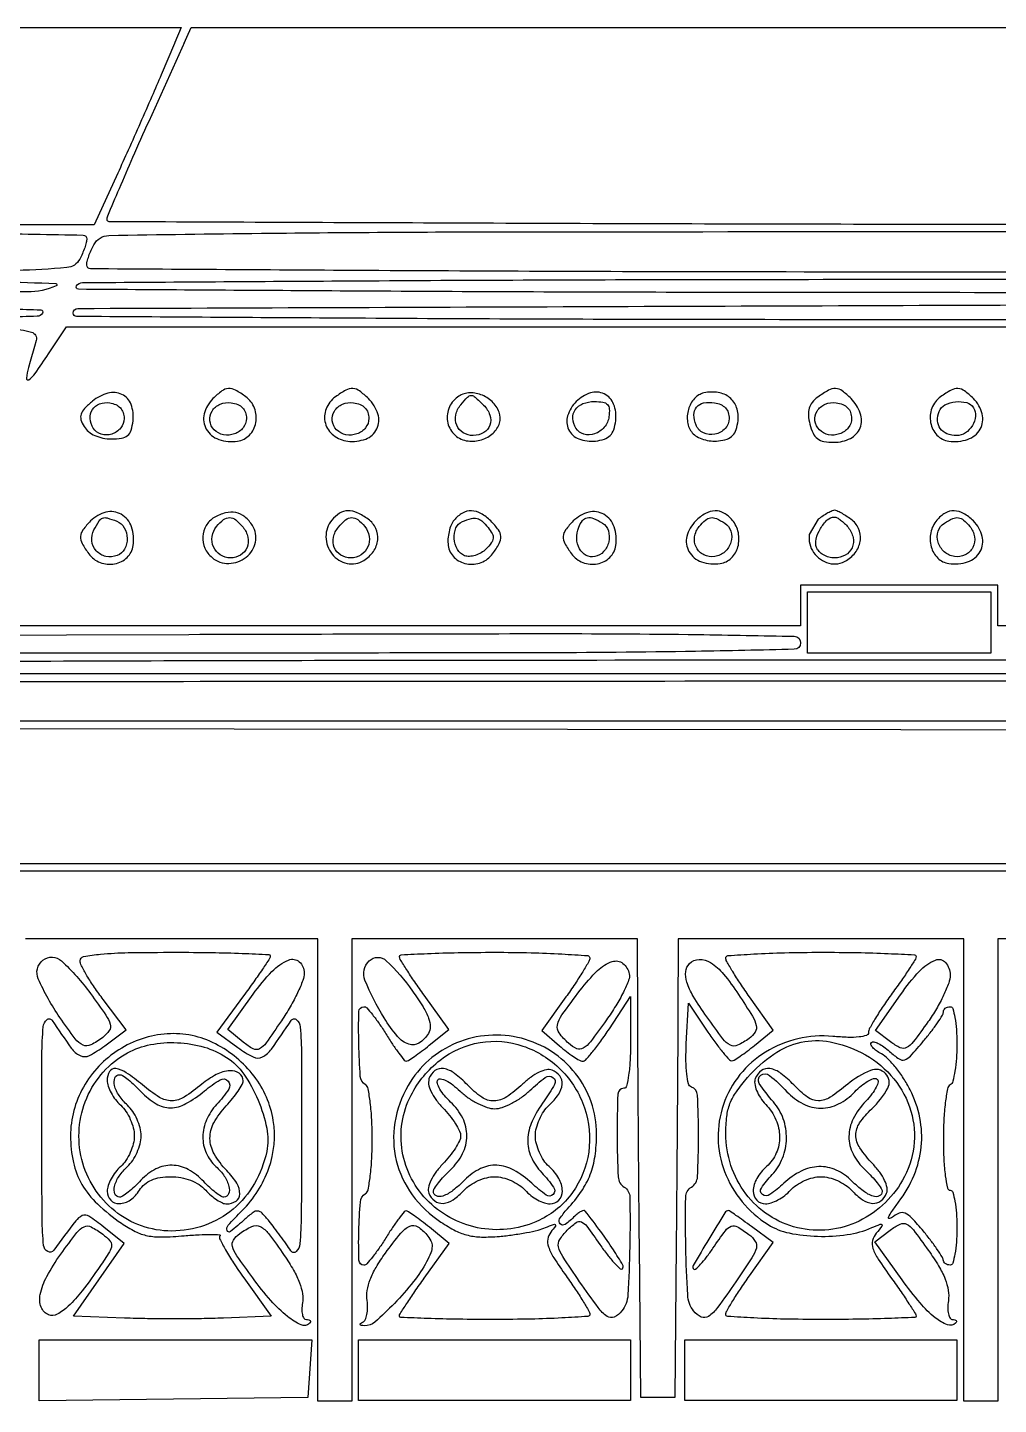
# Model space of a CAD drawing. Header units: inches. Extents: x 57 to 2760, y -193 to 2149.
# Drawn here: x 462.31 to 483.45, y 879.75 to 909.73 of the extents above; entities that cross this region are included whole.
import ezdxf

# ---------------------------------------------------------------- set-up
doc = ezdxf.new("R2010")
doc.units = ezdxf.units.IN
doc.header["$MEASUREMENT"] = 0
doc.set_wipeout_variables(frame=1)

# ---------------------------------------------------------------- blocks, each defined once
blk = doc.blocks.new('TG7-1H40CA')
blk.add_wipeout([(-0.386, 49.351), (148.648, 49.351), (148.648, -0.051), (-0.352, 0.023)])
for points in [[(110.455, 45.396), (83.66, 45.396, -0.000388), (73.385, 45.404, -0.000648), (64.735, 45.429, -0.000017), (56.91, 45.461, -0.408403), (56.863, 45.507, -0.104037), (56.879, 45.589, -0.000888), (57.131, 46.184, -0.003078), (57.426, 46.865, -0.001973), (57.777, 47.654), (58.693, 49.689), (148.648, 49.689)], [(29.097, 49.689), (58.48, 49.689), (58.043, 48.662, -0.002146), (57.839, 48.189, -0.001167), (57.585, 47.608, -0.001162), (57.323, 47.019, -0.001842), (57.096, 46.516), (56.586, 45.396), (37.765, 45.396), (37.803, 39.918), (37.842, 34.44), (74.148, 34.404), (110.455, 34.367)], [(110.307, 45.248), (110.307, 44.36), (83.364, 44.36, -0.000329), (70.871, 44.368, -0.001135), (62.778, 44.397, -0.000086), (56.503, 44.435, -0.412399), (56.421, 44.518, -0.063338), (56.431, 44.597, -0.019816), (56.466, 44.713, -0.01945), (56.515, 44.841, -0.020338), (56.574, 44.962, -0.271617), (56.902, 45.162, -0.001975), (60.227, 45.21, -0.002509), (66.005, 45.243, -0.000148), (83.517, 45.248), (110.307, 45.248)], [(54.745, 43.137, -0.053249), (55.221, 43.057, -0.415146), (55.321, 42.879), (55.282, 42.745), (55.191, 42.422), (55.153, 42.287, 0.042516), (55.107, 42.054, 0.638593), (55.161, 42.022, 0.09068), (55.298, 42.157, 0.007118), (55.589, 42.583), (55.981, 43.176), (102.77, 43.176)], [(72.654, 39.167, 0.017005), (72.562, 39.121, 0.018211), (72.456, 39.058, 0.015005), (72.347, 38.984), (72.153, 38.652, 0.181779), (72.25, 38.259, 0.180702), (72.583, 38.026, 0.206922), (72.964, 38.085, 0.099502), (73.174, 38.285, 0.126307), (73.268, 38.534, 0.136987), (73.227, 38.783, 0.126768), (73.063, 38.984, 0.015005), (72.954, 39.058, 0.018211), (72.848, 39.121, 0.017005), (72.756, 39.167, 0.218638), (72.654, 39.167)], [(110.307, 35.463), (110.307, 34.589), (37.916, 34.589), (37.916, 34.935, -0.024184), (37.923, 35.074, -0.027411), (37.943, 35.206, -0.028185), (37.972, 35.314, -0.117119), (38.008, 35.372, -0.198246), (38.098, 35.409, -0.000009), (48.678, 35.436, -0.000394), (60.353, 35.457, -0.000237), (74.203, 35.463), (110.307, 35.463)], [(82.624, 29.852), (76.258, 29.852), (76.258, 19.786), (75.518, 19.786), (75.518, 29.852), (69.3, 29.852), (69.294, 28.187, -0.000667), (69.289, 27.325, -0.000208), (69.28, 26.032, -0.000208), (69.269, 24.588, -0.000229), (69.257, 23.19), (69.226, 19.86), (68.486, 19.86), (68.455, 23.19, -0.000229), (68.443, 24.588, -0.000208), (68.432, 26.032, -0.000208), (68.423, 27.325, -0.000667), (68.418, 28.187), (68.412, 29.852), (62.194, 29.852), (62.194, 19.786), (61.454, 19.786), (61.454, 29.852), (55.089, 29.852)], [(64.538, 25.664, -0.233681), (64.538, 25.454, -0.026829), (64.449, 25.294, -0.026288), (64.323, 25.118, -0.023115), (64.174, 24.947, 0.032497), (64.022, 24.766, 0.048319), (63.916, 24.589, 0.058925), (63.863, 24.431, 0.143956), (63.873, 24.31, 0.140469), (63.999, 24.143, 0.184881), (64.18, 24.09, 0.129727), (64.402, 24.17, 0.058593), (64.637, 24.375, -0.062472), (64.769, 24.488, -0.041885), (64.943, 24.584, -0.041901), (65.131, 24.649, -0.062761), (65.303, 24.671, -0.062761), (65.475, 24.649, -0.041901), (65.663, 24.584, -0.041885), (65.838, 24.488, -0.062472), (65.969, 24.375, 0.044853), (66.092, 24.261, 0.038833), (66.239, 24.166, 0.040713), (66.386, 24.1, 0.084684), (66.51, 24.079, 0.205451), (66.702, 24.161, 0.199704), (66.778, 24.358, 0.125606), (66.7, 24.631, 0.076965), (66.487, 24.893, -0.062472), (66.374, 25.025, -0.041885), (66.278, 25.199, -0.041901), (66.213, 25.387, -0.062761), (66.191, 25.559, -0.062761), (66.213, 25.731, -0.041901), (66.278, 25.919, -0.041885), (66.374, 26.093, -0.062472), (66.487, 26.225, 0.058593), (66.692, 26.46, 0.129727), (66.772, 26.682, 0.184881), (66.72, 26.864, 0.140469), (66.553, 26.989, 0.143956), (66.431, 26.999, 0.058925), (66.273, 26.946, 0.048319), (66.096, 26.84, 0.032497), (65.915, 26.689, -0.043148), (65.566, 26.407, -0.144885), (65.289, 26.321, -0.156504), (65.022, 26.401, -0.052948), (64.711, 26.669, 0.042778), (64.431, 26.92, 0.120836), (64.191, 27.023, 0.200038), (64.004, 26.979, 0.145834), (63.873, 26.809), (63.863, 26.687, 0.058925), (63.916, 26.529, 0.048319), (64.022, 26.352, 0.032497), (64.174, 26.171, -0.023115), (64.323, 26.001, -0.026288), (64.449, 25.824, -0.026829), (64.538, 25.664, -0.115288)]]:
    blk.add_lwpolyline(points, format="xyb")
for points in [[(147.02, 31.481), (1.203, 31.481)], [(102.757, 36.662), (76.258, 36.662), (76.258, 37.55), (71.965, 37.55), (71.965, 36.662), (45.466, 36.662)], [(76.11, 37.402), (76.11, 36.07), (72.113, 36.07), (72.113, 37.402), (76.11, 37.402)], [(1.203, 31.333), (147.02, 31.333)], [(61.323, 21.118), (61.232, 19.86), (58.308, 19.826), (55.385, 19.793), (55.385, 21.118), (61.323, 21.118)], [(68.264, 21.118), (68.264, 19.8), (65.303, 19.799), (62.342, 19.798), (62.342, 21.118), (68.264, 21.118)], [(75.37, 21.118), (75.37, 19.799), (69.448, 19.799), (69.448, 21.118), (75.37, 21.118)]]:
    blk.add_lwpolyline(points)
for points in [[(56.421, 45.09, -0.063338), (56.411, 45.01, -0.019816), (56.376, 44.895, -0.01945), (56.326, 44.767, -0.020338), (56.268, 44.646, -0.253541), (55.989, 44.462, -0.013808), (54.902, 44.399, -0.007261), (52.878, 44.365, -0.000474), (47.015, 44.36), (37.916, 44.36), (37.916, 45.248), (47.169, 45.248, -0.000982), (51.422, 45.24, -0.00328), (54.213, 45.21, -0.000696), (56.342, 45.171, -0.408416)], [(55.755, 44.064, -0.100788), (55.132, 43.934, -0.001016), (50.597, 43.925, -0.00041), (45.897, 43.929, -0.413733), (45.762, 44.064, -0.40468), (45.83, 44.134, -0.001477), (47.083, 44.171, -0.005223), (48.677, 44.197, -0.00197), (50.906, 44.201, -0.00209), (52.95, 44.189, -0.0045), (54.524, 44.158, -0.002288), (55.745, 44.118, -0.799688)], [(102.535, 44.064, -0.258138), (102.405, 43.991, -0.000091), (96.614, 43.953, -0.00117), (89.457, 43.924, -0.000421), (79.275, 43.916, -0.000413), (69.036, 43.924, -0.001191), (61.936, 43.953, -0.000096), (56.239, 43.99, -0.585102), (56.199, 44.064, -0.258138), (56.328, 44.137, -0.000091), (62.119, 44.174, -0.00117), (69.277, 44.203, -0.000421), (79.458, 44.212, -0.000413), (89.697, 44.203, -0.001191), (96.797, 44.175, -0.000096), (102.494, 44.137, -0.585102)], [(55.459, 43.472, -0.250541), (55.34, 43.403, -0.001577), (54.077, 43.362, -0.005119), (52.492, 43.333, -0.002122), (50.349, 43.324), (45.331, 43.324), (45.287, 42.178, -0.007606), (45.254, 41.559, -0.04493), (45.203, 41.238, -0.103223), (45.119, 41.065, -0.182728), (44.985, 40.983, -0.235881), (44.849, 41.021, -0.160163), (44.769, 41.163, -0.044869), (44.733, 41.492, -0.00457), (44.726, 42.276), (44.726, 43.62), (50.138, 43.62, -0.001798), (52.511, 43.611, -0.005156), (54.16, 43.582, -0.00177), (55.421, 43.543, -0.575711)], [(103.645, 42.363, -0.007176), (103.635, 41.706, -0.038955), (103.598, 41.352, -0.082383), (103.524, 41.148, -0.174528), (103.398, 41.04, -0.168598), (103.15, 41.032, -0.23017), (102.989, 41.183, -0.087418), (102.918, 41.557, -0.015661), (102.929, 42.271), (102.979, 43.324), (79.552, 43.324, -0.000414), (69.253, 43.332, -0.00116), (62.037, 43.361, -0.000076), (56.197, 43.399, -0.412285), (56.125, 43.471, -0.413129), (56.228, 43.574, -0.00001), (78.779, 43.657, -0.000143), (100.174, 43.73, -0.01762), (102.885, 43.642), (103.645, 43.591)], [(56.546, 41.554, 0.028159), (56.372, 41.395, 0.113461), (56.298, 41.273, 0.152684), (56.296, 41.151, 0.0656), (56.363, 41.001, 0.089038), (56.459, 40.893, 0.060335), (56.6, 40.807, 0.055492), (56.771, 40.752, 0.050979), (56.955, 40.733, 0.037444), (57.181, 40.75, 0.137824), (57.311, 40.808, 0.146426), (57.386, 40.923, 0.044193), (57.429, 41.13, 0.117444), (57.387, 41.484, 0.195042), (57.188, 41.702, 0.182532), (56.881, 41.729, 0.103556)], [(59.17, 41.611, 0.134067), (58.979, 41.276, 0.196821), (59.025, 40.945, 0.182217), (59.296, 40.722, 0.116934), (59.707, 40.685, 0.168), (59.964, 40.816, 0.146251), (60.103, 41.087, 0.137625), (60.074, 41.403, 0.14492), (59.886, 41.65, 0.031664), (59.659, 41.795, 0.140826), (59.506, 41.829, 0.147702), (59.363, 41.777, 0.036007)], [(61.838, 41.65, 0.140321), (61.634, 41.387, 0.164028), (61.617, 41.074, 0.162259), (61.793, 40.811, 0.137141), (62.104, 40.684, 0.11674), (62.495, 40.731, 0.194347), (62.738, 40.95, 0.194908), (62.76, 41.276, 0.117335), (62.554, 41.611, 0.036007), (62.361, 41.777, 0.147702), (62.218, 41.829, 0.140826), (62.065, 41.795, 0.031664)], [(64.495, 41.644, 0.145787), (64.304, 41.392, 0.149826), (64.284, 41.079, 0.153514), (64.442, 40.814, 0.154013), (64.724, 40.688, 0.103523), (65.02, 40.715, 0.112369), (65.271, 40.859, 0.131159), (65.409, 41.078, 0.169354), (65.402, 41.314, 0.111471), (65.247, 41.545, 0.103036), (65.004, 41.696, 0.108753), (64.732, 41.733, 0.137788)], [(65.064, 41.469, -0.113645), (65.199, 41.253, -0.166864), (65.199, 41.032, -0.18021), (65.066, 40.869, -0.13303), (64.839, 40.807, -0.136303), (64.617, 40.868, -0.161294), (64.477, 41.032, -0.152517), (64.457, 41.256, -0.119711), (64.565, 41.475, -0.01765), (64.715, 41.644, -0.207875), (64.795, 41.678, -0.182165), (64.879, 41.645, -0.013075)], [(67.08, 41.547, 0.120229), (66.893, 41.239, 0.191873), (66.915, 40.937, 0.191561), (67.139, 40.732, 0.119881), (67.497, 40.687, 0.049304), (67.693, 40.73, 0.118886), (67.82, 40.807, 0.118886), (67.897, 40.933, 0.049304), (67.94, 41.13, 0.119881), (67.895, 41.488, 0.191561), (67.69, 41.712, 0.191873), (67.387, 41.734, 0.120229)], [(69.862, 41.734, 0.154628), (69.654, 41.612, 0.112362), (69.523, 41.376, 0.108673), (69.504, 41.099, 0.136972), (69.608, 40.866, 0.092553), (69.707, 40.784, 0.051295), (69.851, 40.722, 0.048747), (70.016, 40.688, 0.056259), (70.176, 40.688, 0.053321), (70.363, 40.731, 0.118429), (70.486, 40.809, 0.115333), (70.562, 40.935, 0.049077), (70.604, 41.13, 0.112545), (70.573, 41.414, 0.139542), (70.421, 41.632, 0.132067), (70.17, 41.744, 0.09592)], [(72.341, 41.644, 0.06326), (72.219, 41.529, 0.100759), (72.152, 41.402, 0.090261), (72.136, 41.249, 0.042745), (72.168, 41.052, 0.048226), (72.238, 40.855, 0.122759), (72.333, 40.739, 0.118324), (72.474, 40.678, 0.043137), (72.692, 40.659, 0.116936), (73.051, 40.744, 0.185083), (73.261, 40.975, 0.180586), (73.266, 41.292, 0.111427), (73.065, 41.611, 0.036329), (72.871, 41.778, 0.149526), (72.727, 41.829, 0.139957), (72.573, 41.793, 0.030408)], [(75.014, 41.65, 0.14492), (74.825, 41.403, 0.137625), (74.797, 41.087, 0.146251), (74.935, 40.816, 0.168), (75.193, 40.685, 0.116934), (75.603, 40.722, 0.182217), (75.875, 40.945, 0.196821), (75.92, 41.276, 0.134067), (75.729, 41.611, 0.036007), (75.537, 41.777, 0.147702), (75.393, 41.829, 0.140826), (75.241, 41.795, 0.031664)], [(57.235, 41.179, -0.173952), (57.161, 40.971, -0.143991), (56.965, 40.838, -0.148764), (56.733, 40.835, -0.186195), (56.563, 40.964, -0.121384), (56.495, 41.176, -0.162281), (56.545, 41.37, -0.163488), (56.701, 41.495, -0.123419), (56.921, 41.518, -0.070622), (57.053, 41.479, -0.100175), (57.153, 41.408, -0.10457), (57.214, 41.306, -0.08292)], [(59.9, 41.179, -0.170798), (59.828, 40.976, -0.139506), (59.639, 40.842, -0.132728), (59.401, 40.824, -0.150435), (59.198, 40.931, -0.167697), (59.103, 41.127, -0.171329), (59.15, 41.339, -0.154416), (59.326, 41.489, -0.136105), (59.566, 41.521, -0.062873), (59.71, 41.481, -0.10149), (59.815, 41.41, -0.11006), (59.878, 41.309, -0.084079)], [(62.564, 41.179, -0.170798), (62.493, 40.976, -0.139506), (62.304, 40.842, -0.132728), (62.065, 40.824, -0.150435), (61.863, 40.931, -0.167697), (61.767, 41.127, -0.171329), (61.814, 41.339, -0.154416), (61.99, 41.489, -0.136105), (62.231, 41.521, -0.062873), (62.375, 41.481, -0.10149), (62.479, 41.41, -0.11006), (62.543, 41.309, -0.084079)], [(67.793, 41.216, -0.140839), (67.691, 40.987, -0.134011), (67.481, 40.843, -0.152322), (67.247, 40.835, -0.189501), (67.074, 40.964, -0.121732), (67.006, 41.177, -0.169693), (67.058, 41.368, -0.151039), (67.226, 41.501, -0.092219), (67.476, 41.547, -0.039471), (67.661, 41.533, -0.163861), (67.759, 41.481, -0.179172), (67.8, 41.385, -0.049007)], [(70.41, 41.177, -0.191653), (70.323, 40.958, -0.155857), (70.1, 40.834, -0.157795), (69.848, 40.864, -0.195767), (69.689, 41.035, -0.084825), (69.644, 41.26, -0.182445), (69.701, 41.425, -0.177121), (69.854, 41.515, -0.07947), (70.091, 41.519, -0.068556), (70.227, 41.48, -0.101344), (70.328, 41.408, -0.106419), (70.389, 41.306, -0.082026)], [(73.075, 41.179, -0.170798), (73.004, 40.976, -0.139506), (72.815, 40.842, -0.132728), (72.576, 40.824, -0.150435), (72.374, 40.931, -0.167697), (72.278, 41.127, -0.171329), (72.325, 41.339, -0.154416), (72.501, 41.489, -0.136105), (72.741, 41.521, -0.062873), (72.885, 41.481, -0.10149), (72.99, 41.41, -0.11006), (73.053, 41.309, -0.084079)], [(75.732, 41.412, -0.162819), (75.775, 41.228, -0.114293), (75.707, 41.023, -0.110866), (75.554, 40.864, -0.146511), (75.363, 40.807, -0.093755), (75.153, 40.847, -0.14337), (75.007, 40.959, -0.147883), (74.948, 41.129, -0.101953), (74.982, 41.332, -0.185873), (75.108, 41.472, -0.090899), (75.341, 41.541, -0.091547), (75.583, 41.523, -0.191994)], [(56.505, 38.946, 0.036007), (56.339, 38.753, 0.147702), (56.287, 38.61, 0.140826), (56.321, 38.457, 0.031664), (56.466, 38.231, 0.14492), (56.713, 38.042, 0.137625), (57.029, 38.013, 0.146251), (57.3, 38.152, 0.168), (57.432, 38.409, 0.116934), (57.394, 38.82, 0.182217), (57.172, 39.091, 0.196821), (56.84, 39.137, 0.134067)], [(57.075, 38.941, -0.172856), (57.239, 38.8, -0.127184), (57.302, 38.567, -0.128706), (57.245, 38.335, -0.178379), (57.085, 38.195, -0.145286), (56.839, 38.176, -0.15596), (56.63, 38.296, -0.159065), (56.531, 38.512, -0.151562), (56.577, 38.75, -0.017065), (56.692, 38.949, -0.162736), (56.767, 39.01, -0.166509), (56.863, 39.013, -0.018073)], [(59.197, 39.021, 0.124642), (59.02, 38.845, 0.123404), (58.947, 38.606, 0.119871), (58.994, 38.355, 0.11333), (59.152, 38.148, 0.180595), (59.516, 38.022, 0.163644), (59.891, 38.157, 0.172911), (60.095, 38.484, 0.196771), (60.031, 38.845, 0.080874), (59.865, 39.034, 0.120351), (59.668, 39.128, 0.115332), (59.443, 39.123, 0.070296)], [(59.824, 38.81, -0.119711), (59.931, 38.591, -0.152517), (59.912, 38.368, -0.161294), (59.771, 38.204, -0.136303), (59.55, 38.142, -0.144907), (59.33, 38.207, -0.146316), (59.183, 38.381, -0.142601), (59.152, 38.612, -0.135871), (59.249, 38.827, -0.053003), (59.402, 38.976, -0.175676), (59.533, 39.019, -0.166906), (59.665, 38.969, -0.046835)], [(61.756, 38.964, 0.180595), (61.63, 38.601, 0.163644), (61.765, 38.225, 0.172911), (62.092, 38.022, 0.196771), (62.453, 38.085, 0.099502), (62.663, 38.285, 0.126307), (62.758, 38.534, 0.136987), (62.717, 38.783, 0.126768), (62.552, 38.984, 0.049181), (62.311, 39.126, 0.115527), (62.108, 39.168, 0.134989), (61.927, 39.114, 0.079191)], [(62.475, 38.827, -0.135871), (62.572, 38.612, -0.142601), (62.542, 38.381, -0.146316), (62.394, 38.207, -0.144907), (62.174, 38.142, -0.136303), (61.953, 38.204, -0.161294), (61.812, 38.368, -0.152517), (61.793, 38.591, -0.119711), (61.9, 38.81, -0.046835), (62.059, 38.969, -0.166906), (62.191, 39.019, -0.175676), (62.322, 38.976, -0.053003)], [(64.422, 38.965, 0.074494), (64.357, 38.858, 0.041702), (64.311, 38.713, 0.040508), (64.287, 38.556, 0.051913), (64.293, 38.409, 0.168), (64.424, 38.152, 0.146251), (64.695, 38.013, 0.137625), (65.011, 38.042, 0.14492), (65.258, 38.231, 0.031664), (65.403, 38.457, 0.140826), (65.437, 38.61, 0.147702), (65.385, 38.753, 0.036007), (65.219, 38.946, 0.065474), (65.005, 39.11, 0.125753), (64.798, 39.168, 0.138742), (64.602, 39.118, 0.087753)], [(65.161, 38.801, -0.047103), (65.25, 38.672, -0.151086), (65.271, 38.571, -0.137159), (65.231, 38.469, -0.036218), (65.117, 38.337, -0.062982), (65.01, 38.254, -0.058342), (64.882, 38.197, -0.062367), (64.755, 38.174, -0.104872), (64.648, 38.191, -0.174823), (64.491, 38.328, -0.112155), (64.421, 38.562, -0.117114), (64.461, 38.796, -0.199141), (64.6, 38.932, -0.027703), (64.799, 39, -0.12636), (64.92, 39.003, -0.13166), (65.024, 38.947, -0.031114)], [(67.016, 38.946, 0.036007), (66.849, 38.753, 0.147702), (66.797, 38.61, 0.140826), (66.832, 38.457, 0.031664), (66.977, 38.231, 0.14492), (67.224, 38.042, 0.137625), (67.54, 38.013, 0.146251), (67.81, 38.152, 0.168), (67.942, 38.409, 0.116934), (67.904, 38.82, 0.182217), (67.682, 39.091, 0.196821), (67.351, 39.137, 0.134067)], [(67.649, 38.899, -0.177726), (67.779, 38.731, -0.131888), (67.788, 38.494, -0.12788), (67.677, 38.279, -0.163855), (67.485, 38.17, -0.171694), (67.296, 38.198, -0.145438), (67.152, 38.341, -0.119676), (67.091, 38.564, -0.098612), (67.133, 38.808, -0.073972), (67.216, 38.955, -0.185715), (67.319, 39.017, -0.145436), (67.456, 39.001, -0.040448)], [(69.681, 38.946, 0.134067), (69.49, 38.611, 0.196821), (69.535, 38.28, 0.182217), (69.807, 38.058, 0.116934), (70.217, 38.02, 0.161084), (70.456, 38.138, 0.131277), (70.601, 38.385, 0.119743), (70.61, 38.691, 0.121853), (70.478, 38.965, 0.087753), (70.297, 39.118, 0.138742), (70.102, 39.168, 0.125753), (69.895, 39.11, 0.065474)], [(70.314, 38.899, -0.17815), (70.449, 38.723, -0.149428), (70.45, 38.486, -0.137947), (70.316, 38.275, -0.147938), (70.095, 38.171, -0.148728), (69.86, 38.208, -0.164074), (69.696, 38.368, -0.157328), (69.658, 38.601, -0.135989), (69.76, 38.827, -0.040344), (69.896, 38.967, -0.147842), (70.007, 39.017, -0.139845), (70.131, 38.998, -0.0347)], [(73, 38.81, -0.11992), (73.108, 38.588, -0.158954), (73.086, 38.365, -0.163385), (72.938, 38.203, -0.127627), (72.705, 38.142, -0.067561), (72.582, 38.159, -0.062573), (72.464, 38.208, -0.066645), (72.369, 38.281, -0.104983), (72.314, 38.366, -0.154924), (72.303, 38.553, -0.071104), (72.397, 38.781, -0.072696), (72.547, 38.968, -0.189259), (72.705, 39.031, -0.128055), (72.76, 39.016, -0.033138), (72.838, 38.966, -0.031492), (72.921, 38.895, -0.027556)], [(74.932, 38.965, 0.121853), (74.8, 38.691, 0.119743), (74.809, 38.385, 0.131277), (74.954, 38.138, 0.161084), (75.193, 38.02, 0.116934), (75.603, 38.058, 0.182217), (75.875, 38.28, 0.196821), (75.92, 38.611, 0.134067), (75.729, 38.946, 0.065474), (75.515, 39.11, 0.125753), (75.308, 39.168, 0.138742), (75.113, 39.118, 0.087753)], [(75.65, 38.827, -0.135989), (75.752, 38.601, -0.157328), (75.714, 38.368, -0.164074), (75.55, 38.208, -0.148728), (75.315, 38.171, -0.147938), (75.094, 38.275, -0.137947), (74.96, 38.486, -0.149428), (74.961, 38.723, -0.17815), (75.096, 38.899, -0.0347), (75.279, 38.998, -0.139845), (75.403, 39.017, -0.147842), (75.514, 38.967, -0.040344)], [(45.318, 37.587), (45.318, 36.44), (58.641, 36.478, -0.000417), (66.359, 36.494, -0.003779), (69.729, 36.473, -0.002188), (71.827, 36.435, -0.407598), (71.965, 36.293, -0.406988), (71.827, 36.152, -0.002079), (69.674, 36.107, -0.003694), (66.224, 36.076, -0.00041), (58.345, 36.07), (44.726, 36.07), (44.726, 37.402, -0.004487), (44.733, 38.211, -0.050222), (44.771, 38.531, -0.168559), (44.861, 38.677, -0.17273), (45.022, 38.734, -0.154071), (45.181, 38.684, -0.178556), (45.271, 38.554, -0.057585), (45.31, 38.273, -0.005617)], [(102.535, 35.774, -0.259915), (102.26, 35.621, -0.000017), (74.101, 35.62, -0.000015), (45.915, 35.621, -0.414196), (45.762, 35.774, -0.412627), (45.835, 35.847, -0.000053), (52.907, 35.885, -0.000963), (61.652, 35.913, -0.000339), (74.194, 35.922, -0.000336), (86.765, 35.913, -0.00097), (95.481, 35.885, -0.000064), (102.494, 35.847, -0.585545)], [(56.5, 28.66, -0.006493), (56.839, 28.186, -0.082889), (56.933, 27.989, -0.220336), (56.911, 27.85, -0.083095), (56.772, 27.703, -0.04571), (56.509, 27.539, -0.229334), (56.34, 27.536, -0.123336), (56.17, 27.674, -0.010247), (55.836, 28.139, -0.045422), (55.367, 28.975, -0.344469), (55.468, 29.385, -0.369624), (55.872, 29.367, -0.046606)], [(60.418, 29.476, -0.145568), (60.402, 29.422, -0.003087), (60.247, 29.188, -0.006876), (60.059, 28.915, -0.004549), (59.836, 28.608), (59.254, 27.82), (59.713, 27.481, 0.042084), (60.044, 27.277, 0.239341), (60.245, 27.277, 0.120843), (60.445, 27.449, 0.008224), (60.872, 28.072, -0.450069), (60.988, 28.088, -0.19586), (61.068, 27.932, -0.021588), (61.098, 27.316, -0.001475), (61.1, 25.566, -0.001524), (61.092, 23.832, -0.021151), (61.061, 23.207, -0.178462), (60.982, 23.04, -0.469994), (60.868, 23.053, 0.007114), (60.763, 23.206, 0.004365), (60.635, 23.384, 0.004376), (60.505, 23.559, 0.007785), (60.395, 23.699, 0.020979), (60.238, 23.878, 0.182473), (60.144, 23.922, 0.185403), (60.045, 23.894, 0.021778), (59.865, 23.744, -0.013451), (59.551, 23.475, -0.523552), (59.477, 23.497, -0.271829), (59.501, 23.614, -0.011763), (59.803, 23.931, 0.111349), (60.386, 24.853, 0.125665), (60.482, 25.895, 0.125113), (60.066, 26.859, 0.109806), (59.223, 27.563, 0.137287), (58.174, 27.78, 0.124969), (57.122, 27.435, 0.122766), (56.349, 26.622, 0.12982), (56.068, 25.559, 0.053878), (56.13, 24.981, 0.078098), (56.316, 24.504, 0.071803), (56.653, 24.079, 0.038513), (57.175, 23.657, 0.034045), (57.479, 23.477, 0.067736), (57.744, 23.386, 0.0549), (58.057, 23.358, 0.016033), (58.542, 23.385, -0.007908), (58.868, 23.408, -0.015406), (59.128, 23.415, -0.014771), (59.314, 23.408, -0.644851), (59.325, 23.38, 0.325473), (59.315, 23.318, 0.010457), (59.443, 23.079, 0.016489), (59.618, 22.793, 0.010242), (59.841, 22.468), (60.438, 21.636), (59.398, 21.593, -0.006696), (58.92, 21.579, -0.003727), (58.337, 21.575, -0.003716), (57.747, 21.579, -0.006006), (57.244, 21.593), (56.13, 21.636), (57.235, 23.219), (56.791, 23.575, 0.020862), (56.469, 23.811, 0.262466), (56.324, 23.822, 0.121819), (56.18, 23.706, 0.003472), (55.701, 23.069, -0.373471), (55.572, 23.04, -0.247783), (55.482, 23.174, -0.024039), (55.45, 23.755, -0.001332), (55.442, 25.574, -0.001478), (55.445, 27.319, -0.021659), (55.474, 27.934, -0.197153), (55.555, 28.089, -0.448484), (55.67, 28.072, 0.008541), (56.085, 27.47, 0.125945), (56.279, 27.306, 0.237369), (56.478, 27.309, 0.038531), (56.814, 27.52), (57.282, 27.865), (56.781, 28.525, -0.012114), (56.589, 28.792, -0.015578), (56.426, 29.046, -0.013409), (56.304, 29.264, -0.116572), (56.277, 29.371, -0.36661), (56.353, 29.464, -0.024014), (56.724, 29.516, -0.018169), (57.326, 29.548, -0.004136), (58.345, 29.556, -0.003633), (59.14, 29.55, -0.006053), (59.809, 29.532, -0.001469), (60.387, 29.508, -0.401204)], [(61.158, 29.106, -0.092638), (61.128, 28.944, -0.01909), (61.012, 28.676, -0.019468), (60.851, 28.371, -0.017244), (60.661, 28.066, -0.006365), (60.326, 27.582, -0.111274), (60.184, 27.455, -0.256934), (60.047, 27.454, -0.04605), (59.827, 27.6), (59.491, 27.873), (60.042, 28.641, -0.034697), (60.455, 29.138, -0.103809), (60.817, 29.387, -0.287872), (61.049, 29.349, -0.214436)], [(67.376, 29.434, -0.131406), (67.355, 29.357, -0.006826), (67.222, 29.134, -0.010431), (67.054, 28.871, -0.007358), (66.854, 28.583), (66.332, 27.854), (66.714, 27.521, 0.01463), (66.869, 27.393, 0.018709), (67.02, 27.285, 0.016844), (67.15, 27.206, 0.129812), (67.218, 27.187, 0.210815), (67.286, 27.217, 0.012048), (67.44, 27.394, 0.01672), (67.615, 27.621, 0.011363), (67.801, 27.891), (68.26, 28.594), (68.262, 27.595, -0.013153), (68.253, 27.202, -0.023631), (68.221, 26.882, -0.021223), (68.176, 26.643, -0.348273), (68.116, 26.595, 0.403386), (67.986, 26.47, 0.01005), (67.97, 25.566, 0.011206), (67.993, 24.664, 0.247184), (68.123, 24.445, -0.25613), (68.248, 24.224, -0.007994), (68.246, 23.148, -0.010511), (68.205, 22.094, -0.150798), (68.075, 21.747, -0.120792), (67.909, 21.615, -0.265361), (67.753, 21.629, -0.082995), (67.555, 21.822, -0.007612), (67.154, 22.385, -0.005689), (66.786, 22.932, -0.085622), (66.695, 23.142, -0.202394), (66.721, 23.301, -0.056391), (66.882, 23.503, -0.035554), (67.076, 23.671, -0.268934), (67.192, 23.685, -0.132725), (67.313, 23.59, -0.007335), (67.594, 23.195, 0.012976), (67.76, 22.97, 0.022176), (67.911, 22.791, 0.018619), (68.037, 22.665, 0.403804), (68.084, 22.666, 0.343551), (68.095, 22.747, 0.008803), (67.888, 23.08, 0.015179), (67.615, 23.475, 0.009539), (67.274, 23.921, 0.276182), (67.242, 23.933, 0.06931), (67.186, 23.915, 0.051056), (67.118, 23.872, 0.031295), (67.048, 23.81, -0.039657), (66.84, 23.633, -0.366398), (66.731, 23.641, -0.357785), (66.719, 23.752, -0.039322), (66.887, 23.968, 0.034526), (67.192, 24.352, 0.057374), (67.385, 24.718, 0.057668), (67.489, 25.116, 0.035278), (67.524, 25.601, 0.168947), (67.066, 26.916, 0.164043), (65.886, 27.683, 0.162392), (64.473, 27.583, 0.165803), (63.418, 26.654, 0.089647), (63.131, 25.847, 0.100182), (63.162, 25.024, 0.099777), (63.51, 24.275, 0.088212), (64.135, 23.681, 0.028386), (64.454, 23.494, 0.058248), (64.725, 23.394, 0.056438), (65.018, 23.357, 0.025167), (65.407, 23.371, 0.01262), (65.701, 23.405, 0.0122), (65.996, 23.453, 0.012204), (66.253, 23.509, 0.043065), (66.413, 23.562, -0.007187), (66.585, 23.633, -0.280868), (66.623, 23.626, -0.392794), (66.627, 23.593, -0.009888), (66.526, 23.464, 0.134549), (66.46, 23.313, 0.121406), (66.476, 23.143, 0.059226), (66.591, 22.907, 0.011255), (66.859, 22.512, -0.006743), (67.057, 22.225, -0.009678), (67.224, 21.966, -0.005981), (67.356, 21.745, -0.132886), (67.376, 21.674, -0.395308), (67.333, 21.628, -0.002807), (66.767, 21.595, -0.008394), (66.098, 21.57, -0.005043), (65.303, 21.562, -0.003331), (64.508, 21.567, -0.005552), (63.839, 21.584, -0.001237), (63.259, 21.606, -0.402406), (63.231, 21.636, -0.142974), (63.245, 21.686, -0.002861), (63.39, 21.909, -0.006551), (63.564, 22.169, -0.004324), (63.772, 22.463), (64.313, 23.216), (63.883, 23.568, 0.007363), (63.713, 23.703, 0.010419), (63.557, 23.818, 0.006852), (63.424, 23.909, 0.129972), (63.377, 23.925, 0.245216), (63.333, 23.906, 0.008293), (63.215, 23.755, 0.013941), (63.08, 23.565, 0.009068), (62.935, 23.339, -0.012892), (62.786, 23.112, -0.018771), (62.643, 22.92, -0.014594), (62.517, 22.773, -0.211107), (62.455, 22.746, -0.404432), (62.349, 22.85, -0.013999), (62.345, 23.484, -0.015408), (62.379, 24.119, -0.237604), (62.49, 24.301, 0.212149), (62.549, 24.386, 0.014168), (62.595, 24.686, 0.018453), (62.628, 25.06, 0.012639), (62.638, 25.485, 0.012639), (62.628, 25.91, 0.018453), (62.595, 26.284, 0.014168), (62.549, 26.584, 0.212149), (62.49, 26.669, -0.240659), (62.378, 26.855, -0.013007), (62.345, 27.56, -0.011685), (62.347, 28.266, -0.406556), (62.455, 28.372, -0.211107), (62.517, 28.345, -0.014594), (62.643, 28.198, -0.018771), (62.786, 28.007, -0.012892), (62.935, 27.78, 0.008739), (63.08, 27.553, 0.013334), (63.215, 27.362, 0.007847), (63.333, 27.209, 0.230773), (63.377, 27.188, 0.140327), (63.424, 27.202, 0.007564), (63.556, 27.289, 0.011332), (63.71, 27.4, 0.007987), (63.88, 27.531), (64.306, 27.872), (63.768, 28.621, -0.005506), (63.562, 28.914, -0.008129), (63.389, 29.177, -0.004309), (63.248, 29.401, -0.138683), (63.231, 29.463, -0.398797), (63.267, 29.501, -0.001977), (63.839, 29.529, -0.007031), (64.508, 29.549, -0.004221), (65.303, 29.556, -0.005517), (66.098, 29.547, -0.00918), (66.767, 29.52, -0.003348), (67.33, 29.483, -0.393227)], [(63.516, 28.712, -0.014802), (63.746, 28.365, -0.049338), (63.866, 28.12, -0.08278), (63.902, 27.935, -0.148358), (63.862, 27.787, -0.110199), (63.656, 27.58, -0.230837), (63.435, 27.554, -0.135154), (63.189, 27.725, -0.033616), (62.898, 28.126, -0.045568), (62.48, 28.947, -0.30683), (62.573, 29.37, -0.397458), (62.943, 29.371, -0.050742)], [(70.614, 28.639, -0.006808), (70.917, 28.162, -0.079176), (71.001, 27.959, -0.207265), (70.977, 27.819, -0.089727), (70.844, 27.68, -0.047099), (70.595, 27.531, -0.233459), (70.436, 27.534, -0.11308), (70.273, 27.671, -0.008028), (69.921, 28.154, -0.016654), (69.629, 28.599, -0.058657), (69.487, 28.909, -0.106104), (69.464, 29.136, -0.170519), (69.547, 29.309, -0.193226), (69.758, 29.4, -0.146695), (70.004, 29.332, -0.080276), (70.288, 29.082, -0.0276)], [(74.481, 29.465, -0.140437), (74.464, 29.405, -0.004583), (74.329, 29.193, -0.008457), (74.162, 28.945, -0.005743), (73.963, 28.668, 0.009676), (73.765, 28.386, 0.013117), (73.597, 28.124, 0.010064), (73.469, 27.901, 0.126113), (73.445, 27.808, -0.328872), (73.4, 27.746, -0.048692), (73.239, 27.713, -0.034962), (72.996, 27.704, -0.014592), (72.668, 27.725, 0.162127), (71.203, 27.385, 0.174209), (70.286, 26.241, 0.175336), (70.31, 24.782, 0.163902), (71.26, 23.627, 0.08864), (71.716, 23.445, 0.043696), (72.337, 23.372, 0.043081), (72.983, 23.409, 0.067043), (73.519, 23.561, -0.006452), (73.698, 23.636, -0.330659), (73.732, 23.627, -0.346493), (73.733, 23.592, -0.006739), (73.614, 23.443, 0.113147), (73.534, 23.279, 0.140044), (73.541, 23.11, 0.064879), (73.655, 22.878, 0.009844), (73.948, 22.453, -0.004383), (74.152, 22.162, -0.006632), (74.325, 21.906, -0.002929), (74.467, 21.686, -0.142761), (74.481, 21.636, -0.402406), (74.453, 21.606, -0.001237), (73.873, 21.584, -0.005552), (73.204, 21.567, -0.003331), (72.409, 21.562, -0.005043), (71.614, 21.57, -0.008394), (70.945, 21.595, -0.002807), (70.379, 21.628, -0.395308), (70.336, 21.674, -0.132855), (70.356, 21.745, -0.005993), (70.488, 21.965, -0.009688), (70.655, 22.225, -0.006751), (70.852, 22.511), (71.368, 23.236), (70.898, 23.583, 0.002429), (70.715, 23.717, 0.003842), (70.558, 23.829, 0.000993), (70.419, 23.925, 0.152817), (70.401, 23.931, 0.260306), (70.315, 23.882, 0.003168), (69.969, 23.313, 0.002831), (69.627, 22.735, 0.340731), (69.638, 22.655, 0.404387), (69.68, 22.655, 0.019411), (69.787, 22.763, 0.022658), (69.916, 22.917, 0.013231), (70.056, 23.112, -0.009424), (70.327, 23.494, -0.143105), (70.455, 23.592, -0.229137), (70.589, 23.581, -0.02841), (70.839, 23.413, -0.086938), (70.979, 23.262, -0.214274), (71.002, 23.116, -0.077911), (70.906, 22.904, -0.005936), (70.555, 22.381, -0.007661), (70.157, 21.821, -0.083315), (69.959, 21.629, -0.265455), (69.803, 21.615, -0.12033), (69.637, 21.747, -0.150798), (69.507, 22.094, -0.010511), (69.466, 23.148, -0.007994), (69.464, 24.224, -0.25613), (69.59, 24.445, 0.24732), (69.721, 24.668, 0.012053), (69.742, 25.556, 0.011167), (69.721, 26.446, 0.310315), (69.588, 26.623, -0.258795), (69.525, 26.691, -0.029563), (69.487, 26.904, -0.027737), (69.469, 27.196, -0.014552), (69.477, 27.56), (69.522, 28.446), (69.949, 27.817, 0.009657), (70.119, 27.576, 0.014611), (70.277, 27.374, 0.009265), (70.415, 27.214, 0.228573), (70.467, 27.193, 0.125333), (70.522, 27.21, 0.00986), (70.651, 27.294, 0.012922), (70.802, 27.402, 0.009522), (70.963, 27.53), (71.368, 27.861), (70.852, 28.587, -0.00738), (70.655, 28.873, -0.010446), (70.488, 29.135, -0.006866), (70.357, 29.357, -0.130556), (70.336, 29.434, -0.393227), (70.382, 29.483, -0.003348), (70.945, 29.52, -0.00918), (71.614, 29.547, -0.005517), (72.409, 29.556, -0.004124), (73.204, 29.55, -0.00687), (73.873, 29.529, -0.001888), (74.446, 29.502, -0.399201)], [(75.222, 29.064, -0.087521), (75.19, 28.887, -0.023041), (75.079, 28.621, -0.022667), (74.923, 28.325, -0.021519), (74.737, 28.039, -0.007732), (74.42, 27.606, -0.108339), (74.274, 27.482, -0.23671), (74.135, 27.479, -0.052283), (73.925, 27.606), (73.598, 27.854), (74.141, 28.631, -0.032427), (74.553, 29.146, -0.113136), (74.9, 29.387, -0.319622), (75.121, 29.334, -0.180535)], [(68.234, 29.085, -0.142), (68.221, 28.947, -0.021604), (68.107, 28.689, -0.022728), (67.941, 28.39, -0.01793), (67.736, 28.082, -0.006792), (67.387, 27.609, -0.092267), (67.229, 27.466, -0.24954), (67.092, 27.457, -0.077654), (66.913, 27.574, -0.04971), (66.708, 27.801, -0.216477), (66.671, 27.973, -0.102032), (66.769, 28.192, -0.007302), (67.167, 28.729, -0.03532), (67.544, 29.157, -0.114232), (67.865, 29.354, -0.253287), (68.095, 29.314, -0.179584)], [(75.37, 27.566, -0.017115), (75.359, 27.251, -0.023783), (75.326, 26.971, -0.021638), (75.28, 26.748, -0.194165), (75.222, 26.669, 0.21256), (75.163, 26.584, 0.014001), (75.117, 26.281, 0.018327), (75.084, 25.905, 0.012539), (75.074, 25.476, 0.011639), (75.084, 25.039, 0.021763), (75.116, 24.687, 0.018695), (75.161, 24.424, 0.354422), (75.222, 24.375, -0.332234), (75.28, 24.332, -0.026982), (75.326, 24.136, -0.027868), (75.359, 23.873, -0.017105), (75.37, 23.561, -0.017105), (75.359, 23.248, -0.027868), (75.326, 22.986, -0.026982), (75.28, 22.79, -0.332234), (75.222, 22.746, -0.072971), (75.165, 22.755, -0.085065), (75.116, 22.779, -0.096617), (75.083, 22.815, -0.130449), (75.07, 22.857, 0.132739), (75.049, 22.924, 0.009689), (74.942, 23.086, 0.012988), (74.804, 23.276, 0.009454), (74.641, 23.481, 0.01249), (74.384, 23.776, 0.106589), (74.241, 23.876, 0.205643), (74.113, 23.876, 0.067763), (73.948, 23.777, -0.19026), (73.898, 23.761, -0.518787), (73.882, 23.787, -0.046763), (73.953, 23.914, -0.010354), (74.099, 24.117, 0.06268), (74.435, 24.702, 0.073506), (74.592, 25.322, 0.074933), (74.562, 25.952, 0.068723), (74.349, 26.564, 0.025796), (74.207, 26.811, 0.024676), (74.038, 27.046, 0.025478), (73.868, 27.238, 0.076127), (73.728, 27.343, -0.031744), (73.616, 27.412, -0.056755), (73.536, 27.484, -0.086904), (73.496, 27.548, -0.299595), (73.506, 27.593, -0.266802), (73.559, 27.608, -0.050413), (73.658, 27.571, -0.041876), (73.778, 27.498, -0.027141), (73.904, 27.396, 0.032608), (74.11, 27.234, 0.230226), (74.232, 27.215, 0.135151), (74.36, 27.297, 0.009229), (74.645, 27.626, 0.010385), (74.809, 27.831, 0.014218), (74.948, 28.022, 0.010934), (75.054, 28.186, 0.139348), (75.074, 28.255, -0.126117), (75.085, 28.3, -0.100774), (75.117, 28.338, -0.089952), (75.165, 28.363, -0.077253), (75.222, 28.372, -0.331172), (75.28, 28.329, -0.027462), (75.326, 28.135, -0.028158), (75.359, 27.875, -0.017292)], [(59.467, 27.267, -0.096528), (59.839, 26.906, -0.050889), (60.151, 26.34, -0.051009), (60.341, 25.726, -0.101341), (60.34, 25.219, -0.079668), (60.073, 24.519, -0.087853), (59.607, 23.965, -0.089244), (58.986, 23.611, -0.085422), (58.271, 23.488, -0.170649), (57.031, 23.924, -0.164316), (56.313, 25.046, -0.162892), (56.42, 26.382, -0.16795), (57.309, 27.365, -0.078116), (57.81, 27.546, -0.059023), (58.394, 27.588, -0.058728), (58.975, 27.493, -0.075224)], [(66.744, 27, -0.114891), (67.261, 26.169, -0.117857), (67.351, 25.204, -0.121308), (66.996, 24.323, -0.126528), (66.278, 23.724, -0.152473), (65.012, 23.545, -0.153564), (63.874, 24.119, -0.158691), (63.292, 25.224, -0.163302), (63.482, 26.444, -0.108302), (64.117, 27.209, -0.123799), (64.985, 27.591, -0.125772), (65.92, 27.515, -0.1139)], [(73.287, 27.372, -0.09212), (73.932, 26.876, -0.099186), (74.337, 26.193, -0.101819), (74.44, 25.421, -0.102444), (74.23, 24.674, -0.161246), (73.238, 23.705, -0.173978), (71.898, 23.559, -0.174647), (70.773, 24.298, -0.162306), (70.336, 25.608, -0.02969), (70.359, 25.981, -0.062921), (70.428, 26.261, -0.061099), (70.567, 26.52, -0.026598), (70.809, 26.828, -0.060991), (71.38, 27.337, -0.097861), (71.976, 27.597, -0.101845), (72.608, 27.605, -0.070608)], [(56.865, 26.766, 0.084684), (56.886, 26.642, 0.040713), (56.952, 26.495, 0.038833), (57.048, 26.348, 0.044853), (57.161, 26.225, -0.062472), (57.274, 26.093, -0.041885), (57.37, 25.919, -0.041901), (57.435, 25.731, -0.062761), (57.457, 25.559, -0.062761), (57.435, 25.387, -0.041901), (57.37, 25.199, -0.041885), (57.274, 25.025, -0.062472), (57.161, 24.893, 0.044853), (57.048, 24.77, 0.038833), (56.952, 24.623, 0.040713), (56.886, 24.476, 0.084684), (56.865, 24.352, 0.195517), (56.943, 24.16, 0.210783), (57.13, 24.084, 0.1454), (57.372, 24.165, 0.100966), (57.571, 24.375, -0.077204), (57.683, 24.505, -0.073398), (57.832, 24.598, -0.063565), (58.02, 24.653, -0.03936), (58.25, 24.671, -0.044704), (58.473, 24.651, -0.048026), (58.683, 24.592, -0.050846), (58.867, 24.498, -0.065436), (59.012, 24.375, 0.032047), (59.128, 24.261, 0.033394), (59.257, 24.166, 0.03544), (59.378, 24.099, 0.108386), (59.47, 24.079, 0.147693), (59.673, 24.14, 0.250434), (59.755, 24.292, 0.142237), (59.688, 24.526, 0.050428), (59.472, 24.802, -0.06004), (59.197, 25.168, -0.128866), (59.105, 25.505, -0.129536), (59.19, 25.843, -0.060978), (59.456, 26.211, 0.01669), (59.597, 26.375, 0.020903), (59.717, 26.536, 0.019617), (59.805, 26.676, 0.130382), (59.826, 26.756, 0.2417), (59.741, 26.922, 0.177187), (59.538, 26.978, 0.099763), (59.242, 26.893, 0.055681), (58.928, 26.684, -0.033345), (58.546, 26.404, -0.139546), (58.274, 26.323, -0.143062), (58.005, 26.398, -0.035687), (57.632, 26.669, 0.024478), (57.283, 26.935, 0.119537), (57.053, 27.023, 0.294821), (56.919, 26.959, 0.138303)], [(70.979, 26.81, 0.130271), (70.967, 26.696, 0.057567), (71.007, 26.55, 0.050422), (71.089, 26.393, 0.042751), (71.206, 26.245, -0.084699), (71.428, 25.911, -0.100928), (71.508, 25.542, -0.106971), (71.437, 25.187, -0.1061), (71.225, 24.893, 0.076965), (71.012, 24.631, 0.125606), (70.934, 24.358, 0.199704), (71.01, 24.161, 0.205451), (71.202, 24.079, 0.084684), (71.326, 24.1, 0.040713), (71.473, 24.166, 0.038833), (71.62, 24.261, 0.044853), (71.743, 24.375, -0.062472), (71.875, 24.488, -0.041885), (72.049, 24.584, -0.041901), (72.237, 24.649, -0.062761), (72.409, 24.671, -0.062761), (72.581, 24.649, -0.041901), (72.769, 24.584, -0.041885), (72.943, 24.488, -0.062472), (73.075, 24.375, 0.058593), (73.31, 24.17, 0.129727), (73.532, 24.09, 0.184881), (73.713, 24.143, 0.140469), (73.839, 24.31, 0.143956), (73.849, 24.431, 0.058925), (73.796, 24.589, 0.048319), (73.69, 24.766, 0.032497), (73.538, 24.947, -0.043148), (73.257, 25.296, -0.144885), (73.17, 25.573, -0.156504), (73.251, 25.84, -0.052948), (73.519, 26.151, 0.080757), (73.863, 26.598, 0.329776), (73.817, 26.917, 0.304483), (73.486, 26.984, 0.077188), (72.992, 26.684, -0.029802), (72.611, 26.401, -0.142852), (72.355, 26.323, -0.165284), (72.118, 26.4, -0.043567), (71.817, 26.669, 0.042782), (71.537, 26.92, 0.120423), (71.297, 27.023, 0.199614), (71.111, 26.98, 0.146662)], [(57.605, 26.521, 0.067782), (57.932, 26.257, 0.140441), (58.245, 26.171, 0.124642), (58.582, 26.261, 0.047856), (58.985, 26.538, -0.04214), (59.327, 26.78, -0.357085), (59.5, 26.753, -0.342284), (59.513, 26.574, -0.041274), (59.249, 26.242, 0.085384), (59.03, 25.909, 0.10077), (58.95, 25.541, 0.106533), (59.022, 25.187, 0.106009), (59.234, 24.893, -0.059994), (59.416, 24.683, -0.085275), (59.518, 24.459, -0.156212), (59.509, 24.296, -0.311042), (59.407, 24.227, -0.143311), (59.342, 24.246, -0.021425), (59.228, 24.326, -0.02262), (59.099, 24.435, -0.017775), (58.968, 24.564, 0.078455), (58.632, 24.825, 0.121107), (58.279, 24.92, 0.124537), (57.929, 24.839, 0.085799), (57.602, 24.593, -0.016386), (57.461, 24.453, -0.021295), (57.323, 24.334, -0.019558), (57.202, 24.247, -0.147987), (57.135, 24.227, -0.311042), (57.034, 24.296, -0.156212), (57.025, 24.459, -0.085275), (57.127, 24.683, -0.059994), (57.309, 24.893, 0.062472), (57.422, 25.025, 0.041885), (57.518, 25.199, 0.041901), (57.583, 25.387, 0.062761), (57.605, 25.559, 0.062761), (57.583, 25.731, 0.041901), (57.518, 25.919, 0.041885), (57.422, 26.093, 0.062472), (57.309, 26.225, -0.059994), (57.127, 26.435, -0.085275), (57.025, 26.659, -0.156212), (57.034, 26.822, -0.311042), (57.135, 26.891, -0.148512), (57.202, 26.871, -0.019347), (57.324, 26.783, -0.021145), (57.463, 26.663, -0.016233)], [(65.303, 26.151, 0.083711), (65.468, 26.179, 0.035655), (65.675, 26.268, 0.034006), (65.886, 26.396, 0.037865), (66.071, 26.548, -0.031282), (66.405, 26.83, -0.328351), (66.574, 26.831, -0.377139), (66.608, 26.679, -0.03369), (66.38, 26.322, 0.052654), (66.119, 25.879, 0.098652), (66.025, 25.476, 0.112886), (66.097, 25.105, 0.084558), (66.328, 24.757, -0.033658), (66.588, 24.44, -0.358207), (66.578, 24.285, -0.374137), (66.427, 24.27, -0.03418), (66.112, 24.528, 0.060856), (65.723, 24.813, 0.115806), (65.353, 24.92, 0.12736), (64.997, 24.846, 0.08233), (64.654, 24.6, -0.030718), (64.394, 24.37, -0.077616), (64.173, 24.248, -0.193492), (64.034, 24.252, -0.29814), (63.971, 24.349, -0.148512), (63.991, 24.416, -0.019347), (64.08, 24.537, -0.021145), (64.199, 24.677, -0.016233), (64.341, 24.819, 0.0865), (64.606, 25.172, 0.117632), (64.699, 25.558, 0.118081), (64.608, 25.943, 0.087611), (64.345, 26.295, -0.029984), (64.212, 26.437, -0.042712), (64.112, 26.578, -0.050044), (64.057, 26.701, -0.223495), (64.066, 26.777, -0.315297), (64.127, 26.803, -0.065393), (64.243, 26.763, -0.047197), (64.391, 26.67, -0.027415), (64.55, 26.533, 0.039136), (64.729, 26.387, 0.034445), (64.936, 26.264, 0.036044), (65.139, 26.178, 0.081601)], [(71.669, 26.521, 0.0865), (72.022, 26.256, 0.117632), (72.408, 26.163, 0.118081), (72.793, 26.254, 0.087611), (73.145, 26.517, -0.029984), (73.287, 26.65, -0.042712), (73.428, 26.75, -0.050044), (73.551, 26.805, -0.223495), (73.627, 26.797, -0.315297), (73.653, 26.736, -0.065393), (73.613, 26.619, -0.047197), (73.52, 26.471, -0.027415), (73.383, 26.312, 0.073223), (73.112, 25.931, 0.116392), (73.018, 25.544, 0.121861), (73.108, 25.168, 0.085126), (73.371, 24.819, -0.016233), (73.513, 24.677, -0.021145), (73.633, 24.537, -0.019347), (73.721, 24.416, -0.148512), (73.741, 24.349, -0.292353), (73.679, 24.252, -0.193326), (73.543, 24.245, -0.080426), (73.33, 24.359, -0.033411), (73.084, 24.575, 0.089099), (72.74, 24.814, 0.115671), (72.365, 24.89, 0.108975), (71.978, 24.792, 0.072453), (71.602, 24.529, -0.035811), (71.297, 24.281, -0.322974), (71.134, 24.284, -0.402581), (71.111, 24.423, -0.038889), (71.347, 24.718, 0.095485), (71.574, 25.076, 0.089597), (71.658, 25.501, 0.089265), (71.588, 25.93, 0.093851), (71.373, 26.299, -0.033135), (71.067, 26.703, -0.396301), (71.098, 26.879, -0.346154), (71.292, 26.874, -0.031794)], [(56.77, 23.417, -0.042918), (56.925, 23.277, -0.212728), (56.962, 23.169, -0.119112), (56.916, 23.032, -0.010096), (56.709, 22.718, -0.013397), (56.323, 22.187, -0.039667), (56.02, 21.852, -0.062971), (55.778, 21.676, -0.221374), (55.591, 21.663, -0.219956), (55.428, 21.83, -0.134593), (55.409, 22.109, -0.076059), (55.551, 22.499, -0.030596), (55.854, 22.981, -0.007806), (56.205, 23.454, -0.118878), (56.362, 23.581, -0.236323), (56.516, 23.578, -0.040892)], [(60.722, 22.957, -0.020714), (60.924, 22.636, -0.038348), (61.055, 22.358, -0.048425), (61.121, 22.12, -0.0907), (61.12, 21.921, 0.039376), (61.104, 21.783, 0.065251), (61.116, 21.667, 0.09491), (61.151, 21.59, 0.245543), (61.203, 21.562, -0.057546), (61.256, 21.556, -0.172978), (61.286, 21.537, -0.25335), (61.29, 21.509, -0.112626), (61.269, 21.476, -0.314374), (61.09, 21.444, -0.060996), (60.794, 21.627, -0.043285), (60.432, 21.974, -0.021976), (60.035, 22.467, -0.006362), (59.691, 22.949, -0.080968), (59.595, 23.15, -0.221701), (59.616, 23.289, -0.088063), (59.753, 23.432, -0.051569), (60.019, 23.587, -0.223931), (60.197, 23.584, -0.117903), (60.378, 23.435, -0.010701)], [(63.827, 23.407, -0.058617), (63.913, 23.275, -0.117206), (63.941, 23.154, -0.093089), (63.913, 23.015, -0.027993), (63.822, 22.819, -0.044771), (63.538, 22.386, -0.024955), (63.121, 21.911, -0.018962), (62.694, 21.503, -0.198176), (62.47, 21.426, -0.031426), (62.401, 21.434, -0.223473), (62.374, 21.453, -0.383039), (62.38, 21.477, -0.05558), (62.427, 21.503, 0.18417), (62.484, 21.557, 0.059854), (62.522, 21.668, 0.050286), (62.538, 21.813, 0.038479), (62.527, 21.973, -0.074803), (62.528, 22.192, -0.053458), (62.591, 22.43, -0.042693), (62.721, 22.697, -0.022369), (62.924, 23.005, -0.014211), (63.26, 23.441, -0.11743), (63.457, 23.592, -0.248742), (63.629, 23.58, -0.080663)], [(75.183, 21.969, 0.033792), (75.172, 21.813, 0.055512), (75.185, 21.682, 0.077745), (75.22, 21.592, 0.267561), (75.272, 21.562, -0.052694), (75.323, 21.557, -0.158487), (75.353, 21.539, -0.25856), (75.359, 21.514, -0.126878), (75.342, 21.485, -0.294452), (75.162, 21.446, -0.079927), (74.899, 21.597, -0.048179), (74.566, 21.923, -0.019433), (74.175, 22.426), (73.582, 23.255), (73.917, 23.508, -0.049776), (74.134, 23.639, -0.237855), (74.274, 23.637, -0.109001), (74.421, 23.512, -0.007413), (74.747, 23.069, -0.019683), (74.971, 22.728, -0.040974), (75.112, 22.443, -0.05301), (75.181, 22.196, -0.077147)]]:
    blk.add_lwpolyline(points, format="xyb", close=True)

msp = doc.modelspace()

# ---------------------------------------------------------------- block references
at = {"linetype": 'Continuous'}
msp.add_blockref('TG7-1H40CA', (407.17835, 860.04158), dxfattribs=at)

doc.saveas('drawing.dxf')
